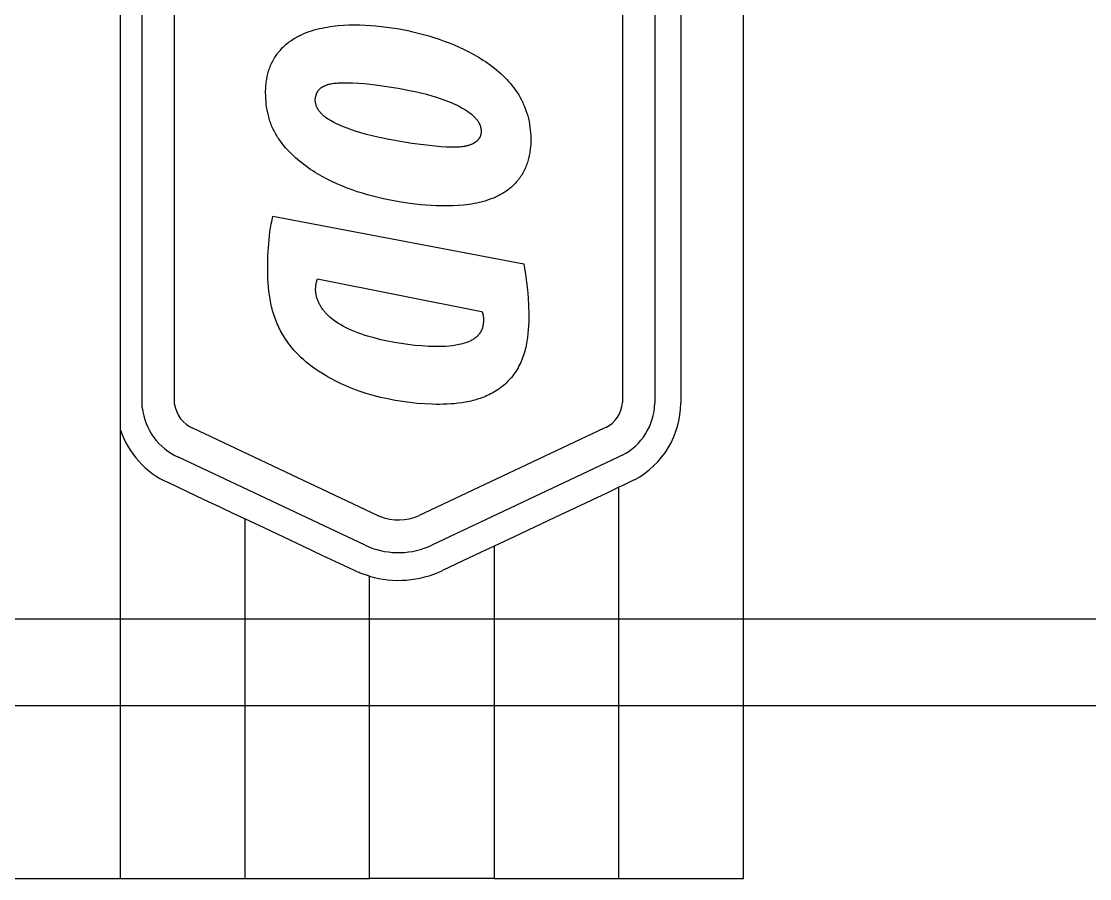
# Model space of a CAD drawing. Header units: millimetres. Extents: x 979 to 5828, y -1860 to 642.
# Drawn here: x 3920.38 to 3954.67, y -1317.51 to -1289.99 of the extents above; entities that cross this region are included whole.
import ezdxf

# ---------------------------------------------------------------- set-up
doc = ezdxf.new("R2010")
doc.units = ezdxf.units.MM

msp = doc.modelspace()

# ---------------------------------------------------------------- linework, layer by layer
at = {"color": 7}
for p, q in [((3943.557, -1317.508), (3943.557, -1250.841)), ((3923.557, -1303.109), (3923.557, -1266.088)), ((3924.251, -1302.247), (3924.251, -1266.988)), ((3925.288, -1302.22), (3925.288, -1267.011)), ((3939.672, -1267.011), (3939.672, -1302.22)), ((3940.709, -1266.987), (3940.709, -1302.248)), ((3941.544, -1266.987), (3941.544, -1302.248)), ((3929.327, -1290.437), (3929.367, -1290.418)), ((3929.367, -1290.418), (3929.447, -1290.382)), ((3929.447, -1290.382), (3929.529, -1290.349)), ((3929.529, -1290.349), (3929.611, -1290.319)), ((3929.611, -1290.319), (3929.694, -1290.291)), ((3929.694, -1290.291), (3929.778, -1290.266)), ((3929.778, -1290.266), (3929.861, -1290.243)), ((3929.861, -1290.243), (3929.946, -1290.222)), ((3929.946, -1290.222), (3930.03, -1290.203)), ((3930.03, -1290.203), (3930.115, -1290.186)), ((3930.115, -1290.186), (3930.201, -1290.171)), ((3930.201, -1290.171), (3930.286, -1290.157)), ((3930.286, -1290.157), (3930.372, -1290.145)), ((3930.372, -1290.145), (3930.458, -1290.135)), ((3930.458, -1290.135), (3930.544, -1290.126)), ((3930.544, -1290.126), (3930.717, -1290.113)), ((3930.717, -1290.113), (3930.891, -1290.105)), ((3930.891, -1290.105), (3931.064, -1290.102)), ((3931.064, -1290.102), (3931.237, -1290.104)), ((3931.237, -1290.104), (3931.41, -1290.11)), ((3931.41, -1290.11), (3931.582, -1290.121)), ((3931.582, -1290.121), (3931.754, -1290.134)), ((3931.754, -1290.134), (3931.925, -1290.151)), ((3931.925, -1290.151), (3932.096, -1290.172)), ((3932.096, -1290.172), (3932.267, -1290.196)), ((3932.267, -1290.196), (3932.438, -1290.223)), ((3932.438, -1290.223), (3932.608, -1290.253)), ((3932.608, -1290.253), (3932.778, -1290.287)), ((3932.778, -1290.287), (3932.947, -1290.325)), ((3932.947, -1290.325), (3933.116, -1290.365)), ((3933.116, -1290.365), (3933.284, -1290.409)), ((3933.284, -1290.409), (3933.452, -1290.457)), ((3928.814, -1290.782), (3928.847, -1290.752)), ((3928.847, -1290.752), (3928.881, -1290.723)), ((3928.881, -1290.723), (3928.916, -1290.694)), ((3928.916, -1290.694), (3928.951, -1290.667)), ((3928.951, -1290.667), (3928.986, -1290.64)), ((3928.986, -1290.64), (3929.022, -1290.614)), ((3929.022, -1290.614), (3929.059, -1290.589)), ((3929.059, -1290.589), (3929.096, -1290.565)), ((3929.096, -1290.565), (3929.134, -1290.542)), ((3929.134, -1290.542), (3929.172, -1290.519)), ((3929.172, -1290.519), (3929.21, -1290.497)), ((3929.21, -1290.497), (3929.249, -1290.476)), ((3929.249, -1290.476), (3929.288, -1290.456)), ((3929.288, -1290.456), (3929.327, -1290.437)), ((3933.452, -1290.457), (3933.618, -1290.507)), ((3933.618, -1290.507), (3933.783, -1290.562)), ((3933.783, -1290.562), (3933.947, -1290.62)), ((3933.947, -1290.62), (3934.109, -1290.681)), ((3934.109, -1290.681), (3934.27, -1290.747)), ((3934.27, -1290.747), (3934.43, -1290.816)), ((3928.525, -1291.125), (3928.55, -1291.087)), ((3928.55, -1291.087), (3928.576, -1291.05)), ((3928.576, -1291.05), (3928.603, -1291.014)), ((3928.603, -1291.014), (3928.631, -1290.978)), ((3928.631, -1290.978), (3928.659, -1290.944)), ((3928.659, -1290.944), (3928.689, -1290.91)), ((3928.689, -1290.91), (3928.719, -1290.877)), ((3928.719, -1290.877), (3928.75, -1290.844)), ((3928.75, -1290.844), (3928.782, -1290.813)), ((3928.782, -1290.813), (3928.814, -1290.782)), ((3934.43, -1290.816), (3934.588, -1290.889)), ((3934.588, -1290.889), (3934.745, -1290.968)), ((3934.745, -1290.968), (3934.9, -1291.051)), ((3934.9, -1291.051), (3935.053, -1291.139)), ((3928.342, -1291.494), (3928.358, -1291.451)), ((3928.358, -1291.451), (3928.375, -1291.409)), ((3928.375, -1291.409), (3928.393, -1291.366)), ((3928.393, -1291.366), (3928.413, -1291.325)), ((3928.413, -1291.325), (3928.433, -1291.283)), ((3928.433, -1291.283), (3928.454, -1291.243)), ((3928.454, -1291.243), (3928.477, -1291.203)), ((3928.477, -1291.203), (3928.5, -1291.163)), ((3928.5, -1291.163), (3928.525, -1291.125)), ((3935.053, -1291.139), (3935.202, -1291.232)), ((3935.202, -1291.232), (3935.276, -1291.281)), ((3935.276, -1291.281), (3935.349, -1291.331)), ((3935.349, -1291.331), (3935.421, -1291.383)), ((3935.421, -1291.383), (3935.492, -1291.435)), ((3935.492, -1291.435), (3935.562, -1291.49)), ((3928.252, -1291.851), (3928.27, -1291.76)), ((3928.27, -1291.76), (3928.279, -1291.715)), ((3928.279, -1291.715), (3928.29, -1291.67)), ((3928.29, -1291.67), (3928.301, -1291.626)), ((3928.301, -1291.626), (3928.314, -1291.582)), ((3928.314, -1291.582), (3928.327, -1291.538)), ((3928.327, -1291.538), (3928.342, -1291.494)), ((3935.562, -1291.49), (3935.631, -1291.546)), ((3935.631, -1291.546), (3935.698, -1291.604)), ((3935.698, -1291.604), (3935.765, -1291.663)), ((3935.765, -1291.663), (3935.83, -1291.724)), ((3935.83, -1291.724), (3935.894, -1291.787)), ((3935.894, -1291.787), (3935.956, -1291.851)), ((3928.215, -1292.279), (3928.236, -1291.942)), ((3928.236, -1291.942), (3928.252, -1291.851)), ((3929.955, -1292.157), (3929.963, -1292.149)), ((3929.963, -1292.149), (3929.972, -1292.141)), ((3929.972, -1292.141), (3929.981, -1292.133)), ((3929.981, -1292.133), (3929.991, -1292.126)), ((3929.991, -1292.126), (3930, -1292.118)), ((3930, -1292.118), (3930.01, -1292.111)), ((3930.01, -1292.111), (3930.019, -1292.105)), ((3930.019, -1292.105), (3930.029, -1292.098)), ((3930.029, -1292.098), (3930.039, -1292.092)), ((3930.039, -1292.092), (3930.049, -1292.086)), ((3930.049, -1292.086), (3930.06, -1292.08)), ((3930.06, -1292.08), (3930.07, -1292.074)), ((3930.07, -1292.074), (3930.081, -1292.069)), ((3930.081, -1292.069), (3930.091, -1292.064)), ((3930.091, -1292.064), (3930.102, -1292.058)), ((3930.102, -1292.058), (3930.113, -1292.054)), ((3930.113, -1292.054), (3930.135, -1292.044)), ((3930.135, -1292.044), (3930.157, -1292.036)), ((3930.157, -1292.036), (3930.179, -1292.028)), ((3930.179, -1292.028), (3930.202, -1292.021)), ((3930.202, -1292.021), (3930.225, -1292.014)), ((3930.225, -1292.014), (3930.248, -1292.008)), ((3930.248, -1292.008), (3930.27, -1292.002)), ((3930.27, -1292.002), (3930.293, -1291.997)), ((3930.293, -1291.997), (3930.316, -1291.992)), ((3930.316, -1291.992), (3930.362, -1291.984)), ((3930.362, -1291.984), (3930.408, -1291.978)), ((3930.408, -1291.978), (3930.454, -1291.972)), ((3930.454, -1291.972), (3930.5, -1291.968)), ((3930.5, -1291.968), (3930.546, -1291.965)), ((3930.546, -1291.965), (3930.639, -1291.961)), ((3930.639, -1291.961), (3930.731, -1291.959)), ((3930.731, -1291.959), (3930.824, -1291.959)), ((3930.824, -1291.959), (3931.01, -1291.964)), ((3931.01, -1291.964), (3931.195, -1291.973)), ((3931.195, -1291.973), (3931.38, -1291.987)), ((3931.38, -1291.987), (3931.563, -1292.004)), ((3931.563, -1292.004), (3931.747, -1292.025)), ((3931.747, -1292.025), (3932.112, -1292.075)), ((3932.112, -1292.075), (3932.475, -1292.136)), ((3932.475, -1292.136), (3932.837, -1292.204)), ((3935.956, -1291.851), (3936.017, -1291.918)), ((3936.017, -1291.918), (3936.076, -1291.985)), ((3936.076, -1291.985), (3936.133, -1292.055)), ((3936.133, -1292.055), (3936.188, -1292.126)), ((3936.188, -1292.126), (3936.241, -1292.199)), ((3928.218, -1292.373), (3928.215, -1292.279)), ((3928.222, -1292.465), (3928.218, -1292.373)), ((3928.229, -1292.558), (3928.222, -1292.465)), ((3929.809, -1292.513), (3929.811, -1292.488)), ((3929.811, -1292.488), (3929.814, -1292.463)), ((3929.814, -1292.463), (3929.816, -1292.451)), ((3929.816, -1292.451), (3929.818, -1292.438)), ((3929.818, -1292.438), (3929.82, -1292.426)), ((3929.82, -1292.426), (3929.822, -1292.414)), ((3929.822, -1292.414), (3929.825, -1292.402)), ((3929.825, -1292.402), (3929.828, -1292.389)), ((3929.828, -1292.389), (3929.831, -1292.377)), ((3929.831, -1292.377), (3929.834, -1292.365)), ((3929.834, -1292.365), (3929.837, -1292.354)), ((3929.837, -1292.354), (3929.841, -1292.342)), ((3929.841, -1292.342), (3929.845, -1292.33)), ((3929.845, -1292.33), (3929.85, -1292.319)), ((3929.85, -1292.319), (3929.854, -1292.307)), ((3929.854, -1292.307), (3929.859, -1292.296)), ((3929.859, -1292.296), (3929.864, -1292.285)), ((3929.864, -1292.285), (3929.869, -1292.274)), ((3929.869, -1292.274), (3929.875, -1292.263)), ((3929.875, -1292.263), (3929.881, -1292.252)), ((3929.881, -1292.252), (3929.887, -1292.242)), ((3929.887, -1292.242), (3929.893, -1292.232)), ((3929.893, -1292.232), (3929.9, -1292.221)), ((3929.9, -1292.221), (3929.907, -1292.212)), ((3929.907, -1292.212), (3929.914, -1292.202)), ((3929.914, -1292.202), (3929.922, -1292.192)), ((3929.922, -1292.192), (3929.93, -1292.183)), ((3929.93, -1292.183), (3929.938, -1292.174)), ((3929.938, -1292.174), (3929.946, -1292.165)), ((3929.946, -1292.165), (3929.955, -1292.157)), ((3932.837, -1292.204), (3933.017, -1292.243)), ((3933.017, -1292.243), (3933.197, -1292.284)), ((3933.197, -1292.284), (3933.376, -1292.33)), ((3933.376, -1292.33), (3933.554, -1292.38)), ((3933.554, -1292.38), (3933.731, -1292.434)), ((3933.731, -1292.434), (3933.908, -1292.495)), ((3936.241, -1292.199), (3936.291, -1292.274)), ((3936.291, -1292.274), (3936.34, -1292.351)), ((3936.34, -1292.351), (3936.386, -1292.429)), ((3936.386, -1292.429), (3936.429, -1292.509)), ((3928.238, -1292.65), (3928.229, -1292.558)), ((3928.25, -1292.741), (3928.238, -1292.65)), ((3928.265, -1292.833), (3928.25, -1292.741)), ((3928.283, -1292.923), (3928.265, -1292.833)), ((3929.808, -1292.538), (3929.809, -1292.513)), ((3929.847, -1292.726), (3929.808, -1292.538)), ((3929.872, -1292.768), (3929.847, -1292.726)), ((3929.898, -1292.81), (3929.872, -1292.768)), ((3929.912, -1292.83), (3929.898, -1292.81)), ((3929.925, -1292.85), (3929.912, -1292.83)), ((3933.908, -1292.495), (3934.083, -1292.561)), ((3934.083, -1292.561), (3934.17, -1292.596)), ((3934.17, -1292.596), (3934.257, -1292.634)), ((3934.257, -1292.634), (3934.342, -1292.673)), ((3934.342, -1292.673), (3934.426, -1292.715)), ((3934.426, -1292.715), (3934.509, -1292.76)), ((3934.509, -1292.76), (3934.591, -1292.807)), ((3934.591, -1292.807), (3934.631, -1292.832)), ((3934.631, -1292.832), (3934.671, -1292.857)), ((3936.429, -1292.509), (3936.45, -1292.55)), ((3936.45, -1292.55), (3936.47, -1292.591)), ((3936.47, -1292.591), (3936.489, -1292.633)), ((3936.489, -1292.633), (3936.508, -1292.675)), ((3936.508, -1292.675), (3936.525, -1292.717)), ((3936.525, -1292.717), (3936.542, -1292.759)), ((3936.542, -1292.759), (3936.574, -1292.846)), ((3928.293, -1292.968), (3928.283, -1292.923)), ((3928.304, -1293.013), (3928.293, -1292.968)), ((3928.316, -1293.058), (3928.304, -1293.013)), ((3928.328, -1293.103), (3928.316, -1293.058)), ((3928.342, -1293.147), (3928.328, -1293.103)), ((3928.356, -1293.191), (3928.342, -1293.147)), ((3929.94, -1292.87), (3929.925, -1292.85)), ((3929.954, -1292.889), (3929.94, -1292.87)), ((3929.969, -1292.908), (3929.954, -1292.889)), ((3929.985, -1292.926), (3929.969, -1292.908)), ((3930.001, -1292.945), (3929.985, -1292.926)), ((3930.017, -1292.962), (3930.001, -1292.945)), ((3930.034, -1292.979), (3930.017, -1292.962)), ((3930.051, -1292.996), (3930.034, -1292.979)), ((3930.069, -1293.013), (3930.051, -1292.996)), ((3930.088, -1293.028), (3930.069, -1293.013)), ((3930.106, -1293.044), (3930.088, -1293.028)), ((3930.125, -1293.058), (3930.106, -1293.044)), ((3930.144, -1293.073), (3930.125, -1293.058)), ((3930.164, -1293.087), (3930.144, -1293.073)), ((3930.203, -1293.113), (3930.164, -1293.087)), ((3930.243, -1293.139), (3930.203, -1293.113)), ((3930.283, -1293.163), (3930.243, -1293.139)), ((3930.323, -1293.186), (3930.283, -1293.163)), ((3934.671, -1292.857), (3934.711, -1292.884)), ((3934.711, -1292.884), (3934.749, -1292.912)), ((3934.749, -1292.912), (3934.787, -1292.941)), ((3934.787, -1292.941), (3934.825, -1292.971)), ((3934.825, -1292.971), (3934.861, -1293.002)), ((3934.861, -1293.002), (3934.879, -1293.019)), ((3934.879, -1293.019), (3934.897, -1293.035)), ((3934.897, -1293.035), (3934.914, -1293.052)), ((3934.914, -1293.052), (3934.931, -1293.07)), ((3934.931, -1293.07), (3934.948, -1293.088)), ((3934.948, -1293.088), (3934.964, -1293.106)), ((3934.964, -1293.106), (3934.98, -1293.124)), ((3934.98, -1293.124), (3934.995, -1293.144)), ((3934.995, -1293.144), (3935.01, -1293.163)), ((3935.01, -1293.163), (3935.024, -1293.183)), ((3936.574, -1292.846), (3936.603, -1292.933)), ((3936.603, -1292.933), (3936.629, -1293.021)), ((3936.629, -1293.021), (3936.652, -1293.11)), ((3936.652, -1293.11), (3936.672, -1293.2)), ((3928.371, -1293.234), (3928.356, -1293.191)), ((3928.387, -1293.277), (3928.371, -1293.234)), ((3928.404, -1293.32), (3928.387, -1293.277)), ((3928.421, -1293.362), (3928.404, -1293.32)), ((3928.439, -1293.404), (3928.421, -1293.362)), ((3928.458, -1293.446), (3928.439, -1293.404)), ((3928.478, -1293.487), (3928.458, -1293.446)), ((3928.499, -1293.528), (3928.478, -1293.487)), ((3930.406, -1293.231), (3930.323, -1293.186)), ((3930.489, -1293.274), (3930.406, -1293.231)), ((3930.573, -1293.314), (3930.489, -1293.274)), ((3930.658, -1293.352), (3930.573, -1293.314)), ((3930.744, -1293.388), (3930.658, -1293.352)), ((3930.831, -1293.422), (3930.744, -1293.388)), ((3930.919, -1293.454), (3930.831, -1293.422)), ((3931.096, -1293.514), (3930.919, -1293.454)), ((3931.274, -1293.568), (3931.096, -1293.514)), ((3935.024, -1293.183), (3935.038, -1293.203)), ((3935.038, -1293.203), (3935.051, -1293.224)), ((3935.051, -1293.224), (3935.057, -1293.235)), ((3935.057, -1293.235), (3935.063, -1293.245)), ((3935.063, -1293.245), (3935.069, -1293.256)), ((3935.069, -1293.256), (3935.074, -1293.267)), ((3935.074, -1293.267), (3935.08, -1293.278)), ((3935.08, -1293.278), (3935.085, -1293.289)), ((3935.085, -1293.289), (3935.09, -1293.301)), ((3935.09, -1293.301), (3935.095, -1293.312)), ((3935.095, -1293.312), (3935.099, -1293.324)), ((3935.099, -1293.324), (3935.104, -1293.335)), ((3935.104, -1293.335), (3935.108, -1293.347)), ((3935.108, -1293.347), (3935.112, -1293.359)), ((3935.112, -1293.359), (3935.115, -1293.371)), ((3935.115, -1293.371), (3935.118, -1293.383)), ((3935.118, -1293.383), (3935.121, -1293.396)), ((3935.121, -1293.396), (3935.124, -1293.408)), ((3935.124, -1293.408), (3935.126, -1293.42)), ((3935.126, -1293.42), (3935.129, -1293.433)), ((3935.129, -1293.433), (3935.13, -1293.445)), ((3935.13, -1293.445), (3935.132, -1293.458)), ((3935.132, -1293.458), (3935.133, -1293.471)), ((3935.133, -1293.471), (3935.134, -1293.483)), ((3935.134, -1293.483), (3935.135, -1293.496)), ((3935.135, -1293.496), (3935.135, -1293.509)), ((3935.135, -1293.509), (3935.135, -1293.521)), ((3935.135, -1293.521), (3935.135, -1293.534)), ((3936.672, -1293.2), (3936.689, -1293.291)), ((3936.689, -1293.291), (3936.703, -1293.382)), ((3936.703, -1293.382), (3936.714, -1293.473)), ((3936.714, -1293.473), (3936.722, -1293.565)), ((3928.52, -1293.568), (3928.499, -1293.528)), ((3928.542, -1293.608), (3928.52, -1293.568)), ((3928.565, -1293.647), (3928.542, -1293.608)), ((3928.589, -1293.686), (3928.565, -1293.647)), ((3928.613, -1293.724), (3928.589, -1293.686)), ((3928.638, -1293.762), (3928.613, -1293.724)), ((3928.69, -1293.837), (3928.638, -1293.762)), ((3928.745, -1293.909), (3928.69, -1293.837)), ((3931.454, -1293.619), (3931.274, -1293.568)), ((3931.635, -1293.665), (3931.454, -1293.619)), ((3931.816, -1293.708), (3931.635, -1293.665)), ((3932.181, -1293.783), (3931.816, -1293.708)), ((3932.548, -1293.848), (3932.181, -1293.783)), ((3932.915, -1293.906), (3932.548, -1293.848)), ((3934.965, -1293.859), (3934.956, -1293.866)), ((3934.975, -1293.852), (3934.965, -1293.859)), ((3934.984, -1293.844), (3934.975, -1293.852)), ((3934.993, -1293.836), (3934.984, -1293.844)), ((3935.002, -1293.828), (3934.993, -1293.836)), ((3935.011, -1293.82), (3935.002, -1293.828)), ((3935.02, -1293.812), (3935.011, -1293.82)), ((3935.028, -1293.803), (3935.02, -1293.812)), ((3935.036, -1293.794), (3935.028, -1293.803)), ((3935.044, -1293.785), (3935.036, -1293.794)), ((3935.051, -1293.775), (3935.044, -1293.785)), ((3935.059, -1293.765), (3935.051, -1293.775)), ((3935.066, -1293.755), (3935.059, -1293.765)), ((3935.072, -1293.745), (3935.066, -1293.755)), ((3935.079, -1293.735), (3935.072, -1293.745)), ((3935.085, -1293.724), (3935.079, -1293.735)), ((3935.091, -1293.713), (3935.085, -1293.724)), ((3935.096, -1293.702), (3935.091, -1293.713)), ((3935.101, -1293.691), (3935.096, -1293.702)), ((3935.106, -1293.68), (3935.101, -1293.691)), ((3935.11, -1293.668), (3935.106, -1293.68)), ((3935.114, -1293.656), (3935.11, -1293.668)), ((3935.118, -1293.645), (3935.114, -1293.656)), ((3935.121, -1293.633), (3935.118, -1293.645)), ((3935.124, -1293.62), (3935.121, -1293.633)), ((3935.126, -1293.608), (3935.124, -1293.62)), ((3935.128, -1293.596), (3935.126, -1293.608)), ((3935.13, -1293.584), (3935.128, -1293.596)), ((3935.132, -1293.571), (3935.13, -1293.584)), ((3935.133, -1293.559), (3935.132, -1293.571)), ((3935.134, -1293.546), (3935.133, -1293.559)), ((3935.135, -1293.534), (3935.134, -1293.546)), ((3936.722, -1293.565), (3936.727, -1293.657)), ((3936.729, -1293.842), (3936.725, -1293.933)), ((3936.727, -1293.657), (3936.729, -1293.749)), ((3936.729, -1293.749), (3936.729, -1293.842)), ((3928.801, -1293.98), (3928.745, -1293.909)), ((3928.859, -1294.049), (3928.801, -1293.98)), ((3928.919, -1294.115), (3928.859, -1294.049)), ((3928.98, -1294.181), (3928.919, -1294.115)), ((3929.043, -1294.244), (3928.98, -1294.181)), ((3933.284, -1293.957), (3932.915, -1293.906)), ((3933.654, -1293.998), (3933.284, -1293.957)), ((3933.839, -1294.013), (3933.654, -1293.998)), ((3934.024, -1294.025), (3933.839, -1294.013)), ((3934.117, -1294.029), (3934.024, -1294.025)), ((3934.209, -1294.031), (3934.117, -1294.029)), ((3934.302, -1294.031), (3934.209, -1294.031)), ((3934.348, -1294.03), (3934.302, -1294.031)), ((3934.394, -1294.028), (3934.348, -1294.03)), ((3934.441, -1294.025), (3934.394, -1294.028)), ((3934.487, -1294.02), (3934.441, -1294.025)), ((3934.534, -1294.015), (3934.487, -1294.02)), ((3934.58, -1294.007), (3934.534, -1294.015)), ((3934.604, -1294.003), (3934.58, -1294.007)), ((3934.627, -1293.999), (3934.604, -1294.003)), ((3934.65, -1293.994), (3934.627, -1293.999)), ((3934.673, -1293.988), (3934.65, -1293.994)), ((3934.695, -1293.983), (3934.673, -1293.988)), ((3934.718, -1293.976), (3934.695, -1293.983)), ((3934.741, -1293.969), (3934.718, -1293.976)), ((3934.763, -1293.962), (3934.741, -1293.969)), ((3934.785, -1293.954), (3934.763, -1293.962)), ((3934.808, -1293.946), (3934.785, -1293.954)), ((3934.83, -1293.937), (3934.808, -1293.946)), ((3934.852, -1293.927), (3934.83, -1293.937)), ((3934.873, -1293.916), (3934.852, -1293.927)), ((3934.884, -1293.911), (3934.873, -1293.916)), ((3934.895, -1293.905), (3934.884, -1293.911)), ((3934.905, -1293.899), (3934.895, -1293.905)), ((3934.916, -1293.893), (3934.905, -1293.899)), ((3934.926, -1293.886), (3934.916, -1293.893)), ((3934.936, -1293.88), (3934.926, -1293.886)), ((3934.946, -1293.873), (3934.936, -1293.88)), ((3934.956, -1293.866), (3934.946, -1293.873)), ((3936.701, -1294.163), (3936.694, -1294.209)), ((3936.707, -1294.117), (3936.701, -1294.163)), ((3936.713, -1294.071), (3936.707, -1294.117)), ((3936.718, -1294.025), (3936.713, -1294.071)), ((3936.725, -1293.933), (3936.718, -1294.025)), ((3929.107, -1294.305), (3929.043, -1294.244)), ((3929.172, -1294.365), (3929.107, -1294.305)), ((3929.238, -1294.423), (3929.172, -1294.365)), ((3929.305, -1294.48), (3929.238, -1294.423)), ((3929.374, -1294.535), (3929.305, -1294.48)), ((3929.444, -1294.589), (3929.374, -1294.535)), ((3936.618, -1294.522), (3936.604, -1294.566)), ((3936.632, -1294.479), (3936.618, -1294.522)), ((3936.645, -1294.434), (3936.632, -1294.479)), ((3936.656, -1294.39), (3936.645, -1294.434)), ((3936.667, -1294.345), (3936.656, -1294.39)), ((3936.677, -1294.3), (3936.667, -1294.345)), ((3936.686, -1294.254), (3936.677, -1294.3)), ((3936.694, -1294.209), (3936.686, -1294.254)), ((3929.514, -1294.642), (3929.444, -1294.589)), ((3929.586, -1294.693), (3929.514, -1294.642)), ((3929.659, -1294.743), (3929.586, -1294.693)), ((3929.733, -1294.792), (3929.659, -1294.743)), ((3929.807, -1294.839), (3929.733, -1294.792)), ((3929.882, -1294.884), (3929.807, -1294.839)), ((3930.035, -1294.972), (3929.882, -1294.884)), ((3936.473, -1294.858), (3936.45, -1294.897)), ((3936.494, -1294.818), (3936.473, -1294.858)), ((3936.515, -1294.777), (3936.494, -1294.818)), ((3936.535, -1294.736), (3936.515, -1294.777)), ((3936.554, -1294.694), (3936.535, -1294.736)), ((3936.571, -1294.652), (3936.554, -1294.694)), ((3936.588, -1294.609), (3936.571, -1294.652)), ((3936.604, -1294.566), (3936.588, -1294.609)), ((3930.19, -1295.055), (3930.035, -1294.972)), ((3930.347, -1295.132), (3930.19, -1295.055)), ((3930.507, -1295.206), (3930.347, -1295.132)), ((3930.668, -1295.274), (3930.507, -1295.206)), ((3936.203, -1295.22), (3936.172, -1295.252)), ((3936.234, -1295.188), (3936.203, -1295.22)), ((3936.264, -1295.154), (3936.234, -1295.188)), ((3936.293, -1295.12), (3936.264, -1295.154)), ((3936.322, -1295.085), (3936.293, -1295.12)), ((3936.349, -1295.049), (3936.322, -1295.085)), ((3936.376, -1295.012), (3936.349, -1295.049)), ((3936.401, -1294.974), (3936.376, -1295.012)), ((3936.426, -1294.936), (3936.401, -1294.974)), ((3936.45, -1294.897), (3936.426, -1294.936)), ((3930.831, -1295.339), (3930.668, -1295.274)), ((3930.995, -1295.399), (3930.831, -1295.339)), ((3931.16, -1295.456), (3930.995, -1295.399)), ((3931.326, -1295.509), (3931.16, -1295.456)), ((3931.492, -1295.558), (3931.326, -1295.509)), ((3931.66, -1295.604), (3931.492, -1295.558)), ((3935.74, -1295.562), (3935.701, -1295.582)), ((3935.779, -1295.541), (3935.74, -1295.562)), ((3935.817, -1295.519), (3935.779, -1295.541)), ((3935.855, -1295.496), (3935.817, -1295.519)), ((3935.893, -1295.472), (3935.855, -1295.496)), ((3935.93, -1295.448), (3935.893, -1295.472)), ((3935.967, -1295.423), (3935.93, -1295.448)), ((3936.002, -1295.397), (3935.967, -1295.423)), ((3936.038, -1295.37), (3936.002, -1295.397)), ((3936.072, -1295.342), (3936.038, -1295.37)), ((3936.106, -1295.313), (3936.072, -1295.342)), ((3936.139, -1295.283), (3936.106, -1295.313)), ((3936.172, -1295.252), (3936.139, -1295.283)), ((3931.828, -1295.646), (3931.66, -1295.604)), ((3931.997, -1295.685), (3931.828, -1295.646)), ((3932.166, -1295.721), (3931.997, -1295.685)), ((3932.504, -1295.784), (3932.166, -1295.721)), ((3932.845, -1295.835), (3932.504, -1295.784)), ((3933.016, -1295.856), (3932.845, -1295.835)), ((3933.187, -1295.874), (3933.016, -1295.856)), ((3933.359, -1295.889), (3933.187, -1295.874)), ((3933.531, -1295.901), (3933.359, -1295.889)), ((3933.703, -1295.91), (3933.531, -1295.901)), ((3933.877, -1295.914), (3933.703, -1295.91)), ((3934.05, -1295.915), (3933.877, -1295.914)), ((3934.224, -1295.911), (3934.05, -1295.915)), ((3934.397, -1295.901), (3934.224, -1295.911)), ((3934.57, -1295.886), (3934.397, -1295.901)), ((3934.656, -1295.876), (3934.57, -1295.886)), ((3934.742, -1295.865), (3934.656, -1295.876)), ((3934.827, -1295.852), (3934.742, -1295.865)), ((3934.912, -1295.837), (3934.827, -1295.852)), ((3934.998, -1295.82), (3934.912, -1295.837)), ((3935.083, -1295.801), (3934.998, -1295.82)), ((3935.167, -1295.78), (3935.083, -1295.801)), ((3935.252, -1295.757), (3935.167, -1295.78)), ((3935.335, -1295.731), (3935.252, -1295.757)), ((3935.418, -1295.702), (3935.335, -1295.731)), ((3935.5, -1295.671), (3935.418, -1295.702)), ((3935.581, -1295.638), (3935.5, -1295.671)), ((3935.621, -1295.62), (3935.581, -1295.638)), ((3935.661, -1295.601), (3935.621, -1295.62)), ((3935.701, -1295.582), (3935.661, -1295.601)), ((3928.422, -1296.366), (3928.452, -1296.241)), ((3928.452, -1296.241), (3936.504, -1297.77)), ((3928.373, -1296.616), (3928.396, -1296.491)), ((3928.396, -1296.491), (3928.422, -1296.366)), ((3928.325, -1296.997), (3928.339, -1296.87)), ((3928.339, -1296.87), (3928.355, -1296.743)), ((3928.355, -1296.743), (3928.373, -1296.616)), ((3928.29, -1297.506), (3928.304, -1297.251)), ((3928.304, -1297.251), (3928.325, -1296.997)), ((3928.283, -1297.76), (3928.29, -1297.506)), ((3928.284, -1298.015), (3928.283, -1297.76)), ((3936.504, -1297.77), (3936.52, -1297.854)), ((3936.52, -1297.854), (3936.562, -1298.106)), ((3928.292, -1298.269), (3928.284, -1298.015)), ((3928.299, -1298.396), (3928.292, -1298.269)), ((3929.857, -1298.335), (3929.864, -1298.306)), ((3929.864, -1298.306), (3929.873, -1298.278)), ((3929.873, -1298.278), (3929.883, -1298.25)), ((3929.883, -1298.25), (3935.148, -1299.3)), ((3936.562, -1298.106), (3936.596, -1298.359)), ((3928.309, -1298.524), (3928.299, -1298.396)), ((3928.322, -1298.651), (3928.309, -1298.524)), ((3928.338, -1298.778), (3928.322, -1298.651)), ((3929.823, -1298.569), (3929.824, -1298.539)), ((3929.823, -1298.598), (3929.823, -1298.569)), ((3929.823, -1298.628), (3929.823, -1298.598)), ((3929.825, -1298.657), (3929.823, -1298.628)), ((3929.824, -1298.539), (3929.826, -1298.51)), ((3929.827, -1298.687), (3929.825, -1298.657)), ((3929.826, -1298.51), (3929.829, -1298.48)), ((3929.829, -1298.48), (3929.833, -1298.451)), ((3929.833, -1298.451), (3929.838, -1298.422)), ((3929.838, -1298.422), (3929.843, -1298.393)), ((3929.843, -1298.393), (3929.849, -1298.364)), ((3929.849, -1298.364), (3929.857, -1298.335)), ((3936.596, -1298.359), (3936.623, -1298.612)), ((3936.623, -1298.612), (3936.644, -1298.866)), ((3928.358, -1298.905), (3928.338, -1298.778)), ((3928.381, -1299.03), (3928.358, -1298.905)), ((3929.83, -1298.716), (3929.827, -1298.687)), ((3929.835, -1298.745), (3929.83, -1298.716)), ((3929.84, -1298.774), (3929.835, -1298.745)), ((3929.846, -1298.803), (3929.84, -1298.774)), ((3929.853, -1298.832), (3929.846, -1298.803)), ((3929.86, -1298.86), (3929.853, -1298.832)), ((3929.869, -1298.888), (3929.86, -1298.86)), ((3929.878, -1298.915), (3929.869, -1298.888)), ((3929.888, -1298.943), (3929.878, -1298.915)), ((3929.899, -1298.97), (3929.888, -1298.943)), ((3929.911, -1298.996), (3929.899, -1298.97)), ((3929.923, -1299.023), (3929.911, -1298.996)), ((3936.644, -1298.866), (3936.658, -1299.12)), ((3928.394, -1299.092), (3928.381, -1299.03)), ((3928.409, -1299.154), (3928.394, -1299.092)), ((3928.424, -1299.216), (3928.409, -1299.154)), ((3928.441, -1299.277), (3928.424, -1299.216)), ((3928.459, -1299.338), (3928.441, -1299.277)), ((3928.478, -1299.399), (3928.459, -1299.338)), ((3929.936, -1299.049), (3929.923, -1299.023)), ((3929.949, -1299.075), (3929.936, -1299.049)), ((3929.963, -1299.1), (3929.949, -1299.075)), ((3929.978, -1299.126), (3929.963, -1299.1)), ((3929.993, -1299.15), (3929.978, -1299.126)), ((3930.009, -1299.175), (3929.993, -1299.15)), ((3930.025, -1299.199), (3930.009, -1299.175)), ((3930.042, -1299.223), (3930.025, -1299.199)), ((3930.059, -1299.246), (3930.042, -1299.223)), ((3930.076, -1299.269), (3930.059, -1299.246)), ((3930.094, -1299.291), (3930.076, -1299.269)), ((3930.112, -1299.313), (3930.094, -1299.291)), ((3930.131, -1299.335), (3930.112, -1299.313)), ((3930.15, -1299.356), (3930.131, -1299.335)), ((3935.148, -1299.3), (3935.152, -1299.306)), ((3935.152, -1299.306), (3935.156, -1299.312)), ((3935.156, -1299.312), (3935.16, -1299.318)), ((3935.16, -1299.318), (3935.164, -1299.324)), ((3935.164, -1299.324), (3935.167, -1299.331)), ((3935.167, -1299.331), (3935.171, -1299.337)), ((3935.171, -1299.337), (3935.174, -1299.344)), ((3935.174, -1299.344), (3935.177, -1299.35)), ((3935.177, -1299.35), (3935.18, -1299.357)), ((3936.658, -1299.12), (3936.665, -1299.374)), ((3928.498, -1299.459), (3928.478, -1299.399)), ((3928.519, -1299.519), (3928.498, -1299.459)), ((3928.541, -1299.578), (3928.519, -1299.519)), ((3928.565, -1299.637), (3928.541, -1299.578)), ((3928.589, -1299.696), (3928.565, -1299.637)), ((3930.169, -1299.377), (3930.15, -1299.356)), ((3930.209, -1299.418), (3930.169, -1299.377)), ((3930.25, -1299.457), (3930.209, -1299.418)), ((3930.293, -1299.495), (3930.25, -1299.457)), ((3930.336, -1299.532), (3930.293, -1299.495)), ((3930.381, -1299.567), (3930.336, -1299.532)), ((3930.426, -1299.601), (3930.381, -1299.567)), ((3930.472, -1299.634), (3930.426, -1299.601)), ((3930.519, -1299.665), (3930.472, -1299.634)), ((3930.567, -1299.696), (3930.519, -1299.665)), ((3935.18, -1299.357), (3935.182, -1299.364)), ((3935.182, -1299.364), (3935.185, -1299.371)), ((3935.185, -1299.371), (3935.187, -1299.378)), ((3935.187, -1299.378), (3935.189, -1299.385)), ((3935.189, -1299.385), (3935.191, -1299.392)), ((3935.191, -1299.392), (3935.193, -1299.399)), ((3935.193, -1299.399), (3935.195, -1299.407)), ((3935.195, -1299.407), (3935.198, -1299.421)), ((3935.198, -1299.421), (3935.201, -1299.436)), ((3935.201, -1299.436), (3935.203, -1299.451)), ((3935.205, -1299.675), (3935.202, -1299.704)), ((3935.203, -1299.451), (3935.205, -1299.466)), ((3935.205, -1299.466), (3935.206, -1299.481)), ((3935.208, -1299.645), (3935.205, -1299.675)), ((3935.206, -1299.481), (3935.208, -1299.496)), ((3935.208, -1299.496), (3935.21, -1299.526)), ((3935.21, -1299.615), (3935.208, -1299.645)), ((3935.21, -1299.526), (3935.211, -1299.556)), ((3935.211, -1299.586), (3935.21, -1299.615)), ((3935.211, -1299.556), (3935.211, -1299.586)), ((3936.662, -1299.63), (3936.657, -1299.757)), ((3936.665, -1299.502), (3936.662, -1299.63)), ((3936.665, -1299.374), (3936.665, -1299.502)), ((3928.615, -1299.753), (3928.589, -1299.696)), ((3928.642, -1299.811), (3928.615, -1299.753)), ((3928.669, -1299.868), (3928.642, -1299.811)), ((3928.698, -1299.924), (3928.669, -1299.868)), ((3928.728, -1299.979), (3928.698, -1299.924)), ((3928.759, -1300.034), (3928.728, -1299.979)), ((3928.791, -1300.088), (3928.759, -1300.034)), ((3930.615, -1299.725), (3930.567, -1299.696)), ((3930.663, -1299.753), (3930.615, -1299.725)), ((3930.712, -1299.78), (3930.663, -1299.753)), ((3930.762, -1299.806), (3930.712, -1299.78)), ((3930.862, -1299.856), (3930.762, -1299.806)), ((3930.964, -1299.902), (3930.862, -1299.856)), ((3931.067, -1299.945), (3930.964, -1299.902)), ((3931.172, -1299.985), (3931.067, -1299.945)), ((3931.277, -1300.023), (3931.172, -1299.985)), ((3931.383, -1300.058), (3931.277, -1300.023)), ((3935.071, -1300.028), (3935.062, -1300.039)), ((3935.08, -1300.016), (3935.071, -1300.028)), ((3935.088, -1300.004), (3935.08, -1300.016)), ((3935.097, -1299.992), (3935.088, -1300.004)), ((3935.105, -1299.98), (3935.097, -1299.992)), ((3935.113, -1299.968), (3935.105, -1299.98)), ((3935.12, -1299.955), (3935.113, -1299.968)), ((3935.127, -1299.942), (3935.12, -1299.955)), ((3935.134, -1299.93), (3935.127, -1299.942)), ((3935.141, -1299.916), (3935.134, -1299.93)), ((3935.147, -1299.903), (3935.141, -1299.916)), ((3935.153, -1299.89), (3935.147, -1299.903)), ((3935.159, -1299.876), (3935.153, -1299.89)), ((3935.165, -1299.863), (3935.159, -1299.876)), ((3935.17, -1299.849), (3935.165, -1299.863)), ((3935.174, -1299.835), (3935.17, -1299.849)), ((3935.179, -1299.821), (3935.174, -1299.835)), ((3935.183, -1299.807), (3935.179, -1299.821)), ((3935.186, -1299.792), (3935.183, -1299.807)), ((3935.19, -1299.778), (3935.186, -1299.792)), ((3935.193, -1299.763), (3935.19, -1299.778)), ((3935.198, -1299.734), (3935.193, -1299.763)), ((3935.202, -1299.704), (3935.198, -1299.734)), ((3936.638, -1300.014), (3936.622, -1300.141)), ((3936.649, -1299.886), (3936.638, -1300.014)), ((3936.657, -1299.757), (3936.649, -1299.886)), ((3928.824, -1300.142), (3928.791, -1300.088)), ((3928.858, -1300.194), (3928.824, -1300.142)), ((3928.894, -1300.246), (3928.858, -1300.194)), ((3928.93, -1300.297), (3928.894, -1300.246)), ((3928.967, -1300.347), (3928.93, -1300.297)), ((3929.004, -1300.396), (3928.967, -1300.347)), ((3931.489, -1300.092), (3931.383, -1300.058)), ((3931.703, -1300.153), (3931.489, -1300.092)), ((3931.918, -1300.208), (3931.703, -1300.153)), ((3932.133, -1300.255), (3931.918, -1300.208)), ((3932.349, -1300.297), (3932.133, -1300.255)), ((3932.566, -1300.334), (3932.349, -1300.297)), ((3932.783, -1300.365), (3932.566, -1300.334)), ((3933.002, -1300.39), (3932.783, -1300.365)), ((3934.378, -1300.375), (3934.324, -1300.385)), ((3934.432, -1300.364), (3934.378, -1300.375)), ((3934.487, -1300.351), (3934.432, -1300.364)), ((3934.54, -1300.337), (3934.487, -1300.351)), ((3934.594, -1300.322), (3934.54, -1300.337)), ((3934.647, -1300.304), (3934.594, -1300.322)), ((3934.674, -1300.295), (3934.647, -1300.304)), ((3934.7, -1300.285), (3934.674, -1300.295)), ((3934.726, -1300.274), (3934.7, -1300.285)), ((3934.752, -1300.263), (3934.726, -1300.274)), ((3934.778, -1300.251), (3934.752, -1300.263)), ((3934.803, -1300.239), (3934.778, -1300.251)), ((3934.828, -1300.226), (3934.803, -1300.239)), ((3934.853, -1300.212), (3934.828, -1300.226)), ((3934.877, -1300.197), (3934.853, -1300.212)), ((3934.901, -1300.182), (3934.877, -1300.197)), ((3934.925, -1300.166), (3934.901, -1300.182)), ((3934.948, -1300.149), (3934.925, -1300.166)), ((3934.959, -1300.14), (3934.948, -1300.149)), ((3934.97, -1300.131), (3934.959, -1300.14)), ((3934.981, -1300.122), (3934.97, -1300.131)), ((3934.992, -1300.112), (3934.981, -1300.122)), ((3935.003, -1300.103), (3934.992, -1300.112)), ((3935.013, -1300.093), (3935.003, -1300.103)), ((3935.023, -1300.082), (3935.013, -1300.093)), ((3935.033, -1300.072), (3935.023, -1300.082)), ((3935.043, -1300.061), (3935.033, -1300.072)), ((3935.053, -1300.05), (3935.043, -1300.061)), ((3935.062, -1300.039), (3935.053, -1300.05)), ((3936.591, -1300.331), (3936.579, -1300.394)), ((3936.603, -1300.268), (3936.591, -1300.331)), ((3936.613, -1300.205), (3936.603, -1300.268)), ((3936.622, -1300.141), (3936.613, -1300.205)), ((3929.043, -1300.445), (3929.004, -1300.396)), ((3929.083, -1300.493), (3929.043, -1300.445)), ((3929.123, -1300.54), (3929.083, -1300.493)), ((3929.165, -1300.587), (3929.123, -1300.54)), ((3929.207, -1300.632), (3929.165, -1300.587)), ((3929.25, -1300.677), (3929.207, -1300.632)), ((3929.338, -1300.764), (3929.25, -1300.677)), ((3933.22, -1300.41), (3933.002, -1300.39)), ((3933.44, -1300.424), (3933.22, -1300.41)), ((3933.551, -1300.428), (3933.44, -1300.424)), ((3933.661, -1300.43), (3933.551, -1300.428)), ((3933.772, -1300.43), (3933.661, -1300.43)), ((3933.883, -1300.427), (3933.772, -1300.43)), ((3933.993, -1300.422), (3933.883, -1300.427)), ((3934.104, -1300.413), (3933.993, -1300.422)), ((3934.214, -1300.401), (3934.104, -1300.413)), ((3934.269, -1300.393), (3934.214, -1300.401)), ((3934.324, -1300.385), (3934.269, -1300.393)), ((3936.496, -1300.702), (3936.475, -1300.762)), ((3936.515, -1300.641), (3936.496, -1300.702)), ((3936.533, -1300.58), (3936.515, -1300.641)), ((3936.55, -1300.518), (3936.533, -1300.58)), ((3936.565, -1300.456), (3936.55, -1300.518)), ((3936.579, -1300.394), (3936.565, -1300.456)), ((3929.429, -1300.848), (3929.338, -1300.764)), ((3929.522, -1300.929), (3929.429, -1300.848)), ((3929.618, -1301.007), (3929.522, -1300.929)), ((3929.715, -1301.081), (3929.618, -1301.007)), ((3936.349, -1301.051), (3936.32, -1301.106)), ((3936.377, -1300.995), (3936.349, -1301.051)), ((3936.404, -1300.938), (3936.377, -1300.995)), ((3936.429, -1300.88), (3936.404, -1300.938)), ((3936.453, -1300.821), (3936.429, -1300.88)), ((3936.475, -1300.762), (3936.453, -1300.821)), ((3929.814, -1301.152), (3929.715, -1301.081)), ((3929.916, -1301.221), (3929.814, -1301.152)), ((3930.018, -1301.286), (3929.916, -1301.221)), ((3930.123, -1301.35), (3930.018, -1301.286)), ((3930.228, -1301.41), (3930.123, -1301.35)), ((3936.149, -1301.367), (3936.11, -1301.416)), ((3936.186, -1301.317), (3936.149, -1301.367)), ((3936.222, -1301.266), (3936.186, -1301.317)), ((3936.256, -1301.213), (3936.222, -1301.266)), ((3936.289, -1301.16), (3936.256, -1301.213)), ((3936.32, -1301.106), (3936.289, -1301.16)), ((3930.336, -1301.469), (3930.228, -1301.41)), ((3930.444, -1301.525), (3930.336, -1301.469)), ((3930.553, -1301.579), (3930.444, -1301.525)), ((3930.662, -1301.631), (3930.553, -1301.579)), ((3930.772, -1301.68), (3930.662, -1301.631)), ((3930.883, -1301.727), (3930.772, -1301.68)), ((3930.995, -1301.772), (3930.883, -1301.727)), ((3935.8, -1301.72), (3935.751, -1301.757)), ((3935.848, -1301.681), (3935.8, -1301.72)), ((3935.894, -1301.641), (3935.848, -1301.681)), ((3935.94, -1301.599), (3935.894, -1301.641)), ((3935.984, -1301.555), (3935.94, -1301.599)), ((3936.027, -1301.51), (3935.984, -1301.555)), ((3936.069, -1301.464), (3936.027, -1301.51)), ((3936.11, -1301.416), (3936.069, -1301.464)), ((3931.106, -1301.815), (3930.995, -1301.772)), ((3931.219, -1301.856), (3931.106, -1301.815)), ((3931.446, -1301.931), (3931.219, -1301.856)), ((3931.674, -1301.999), (3931.446, -1301.931)), ((3931.905, -1302.059), (3931.674, -1301.999)), ((3932.137, -1302.111), (3931.905, -1302.059)), ((3935.104, -1302.092), (3935.047, -1302.111)), ((3935.161, -1302.072), (3935.104, -1302.092)), ((3935.218, -1302.05), (3935.161, -1302.072)), ((3935.274, -1302.027), (3935.218, -1302.05)), ((3935.33, -1302.002), (3935.274, -1302.027)), ((3935.385, -1301.977), (3935.33, -1302.002)), ((3935.44, -1301.95), (3935.385, -1301.977)), ((3935.494, -1301.921), (3935.44, -1301.95)), ((3935.547, -1301.891), (3935.494, -1301.921)), ((3935.599, -1301.86), (3935.547, -1301.891)), ((3935.651, -1301.827), (3935.599, -1301.86)), ((3935.702, -1301.793), (3935.651, -1301.827)), ((3935.751, -1301.757), (3935.702, -1301.793)), ((3924.256, -1302.389), (3924.251, -1302.247)), ((3925.291, -1302.284), (3925.288, -1302.22)), ((3932.372, -1302.156), (3932.137, -1302.111)), ((3932.608, -1302.195), (3932.372, -1302.156)), ((3932.846, -1302.226), (3932.608, -1302.195)), ((3933.085, -1302.251), (3932.846, -1302.226)), ((3933.324, -1302.27), (3933.085, -1302.251)), ((3933.563, -1302.281), (3933.324, -1302.27)), ((3933.682, -1302.283), (3933.563, -1302.281)), ((3933.802, -1302.284), (3933.682, -1302.283)), ((3933.921, -1302.282), (3933.802, -1302.284)), ((3934.041, -1302.278), (3933.921, -1302.282)), ((3934.16, -1302.271), (3934.041, -1302.278)), ((3934.28, -1302.262), (3934.16, -1302.271)), ((3934.399, -1302.249), (3934.28, -1302.262)), ((3934.519, -1302.233), (3934.399, -1302.249)), ((3934.638, -1302.213), (3934.519, -1302.233)), ((3934.756, -1302.189), (3934.638, -1302.213)), ((3934.815, -1302.176), (3934.756, -1302.189)), ((3934.873, -1302.161), (3934.815, -1302.176)), ((3934.931, -1302.146), (3934.873, -1302.161)), ((3934.989, -1302.129), (3934.931, -1302.146)), ((3935.047, -1302.111), (3934.989, -1302.129)), ((3923.557, -1317.508), (3923.557, -1303.109)), ((3931.831, -1305.86), (3925.881, -1303.053)), ((3939.079, -1303.053), (3933.129, -1305.86)), ((3939.135, -1303.024), (3939.079, -1303.053)), ((3931.407, -1306.807), (3925.423, -1303.983)), ((3939.538, -1303.983), (3933.552, -1306.807)), ((3939.663, -1303.919), (3939.538, -1303.983)), ((3925.682, -1305.078), (3925.085, -1304.796)), ((3939.876, -1304.796), (3939.768, -1304.847)), ((3939.899, -1304.784), (3939.876, -1304.796)), ((3939.962, -1304.752), (3939.899, -1304.784)), ((3940.024, -1304.72), (3939.962, -1304.752)), ((3940.06, -1304.701), (3940.024, -1304.72)), ((3926.245, -1305.344), (3925.682, -1305.078)), ((3939.169, -1305.129), (3938.685, -1305.358)), ((3939.556, -1304.947), (3939.169, -1305.129)), ((3939.662, -1304.897), (3939.556, -1304.947)), ((3939.556, -1317.508), (3939.556, -1304.947)), ((3939.768, -1304.847), (3939.662, -1304.897)), ((3926.756, -1305.585), (3926.245, -1305.344)), ((3938.685, -1305.358), (3938.122, -1305.623)), ((3927.197, -1305.793), (3926.756, -1305.585)), ((3927.553, -1305.961), (3927.197, -1305.793)), ((3931.899, -1305.889), (3931.831, -1305.86)), ((3938.122, -1305.623), (3937.503, -1305.915)), ((3928.168, -1306.251), (3927.553, -1305.961)), ((3927.553, -1305.961), (3927.553, -1317.508)), ((3937.503, -1305.915), (3936.852, -1306.222)), ((3928.802, -1306.55), (3928.168, -1306.251)), ((3929.431, -1306.847), (3928.802, -1306.55)), ((3936.194, -1306.533), (3935.555, -1306.834)), ((3936.852, -1306.222), (3936.194, -1306.533)), ((3930.032, -1307.131), (3929.431, -1306.847)), ((3931.407, -1306.807), (3931.533, -1306.862)), ((3935.555, -1306.834), (3935.112, -1307.044)), ((3935.555, -1306.834), (3935.555, -1317.508)), ((3930.585, -1307.391), (3930.032, -1307.131)), ((3935.112, -1307.044), (3934.548, -1307.31)), ((3931.068, -1307.619), (3930.585, -1307.391)), ((3934.548, -1307.31), (3933.891, -1307.62)), ((3931.09, -1307.629), (3931.068, -1307.619)), ((3931.133, -1307.648), (3931.09, -1307.629)), ((3931.175, -1307.666), (3931.133, -1307.648)), ((3931.216, -1307.684), (3931.175, -1307.666)), ((3931.251, -1307.698), (3931.216, -1307.684)), ((3931.554, -1307.8), (3931.251, -1307.698)), ((3931.554, -1317.508), (3931.554, -1307.799)), ((3870.224, -1317.508), (3923.557, -1317.508)), ((3923.557, -1317.508), (3927.553, -1317.508)), ((3927.553, -1317.508), (3931.554, -1317.508)), ((3935.555, -1317.508), (3931.554, -1317.508)), ((3935.555, -1317.508), (3939.556, -1317.508)), ((3939.556, -1317.508), (3943.557, -1317.508))]:
    msp.add_line(p, q, dxfattribs=at)
for p, q in [((4327.446, -1309.175), (3466.335, -1309.175)), ((3463.557, -1311.952), (4330.224, -1311.952))]:
    msp.add_line(p, q)
for centre, radius, start, end in [((3926.218, -1302.178), 1.973, 186.1434, 246.2343), ((3926.294, -1302.125), 1.015, 189.0029, 245.9929), ((3938.706, -1302.156), 0.969, 296.2849, 356.1612), ((3938.781, -1302.204), 1.929, 297.2212, 358.6775), ((3938.734, -1302.223), 2.811, 298.1473, 359.4841), ((3926.264, -1302.194), 2.857, 198.675, 245.6209), ((3932.477, -1304.292), 1.698, 250.1055, 292.572), ((3932.479, -1304.472), 2.57, 248.4111, 294.6997), ((3932.485, -1304.628), 3.305, 253.6374, 295.174)]:
    msp.add_arc(centre, radius, start, end, dxfattribs=at)

doc.saveas('drawing.dxf')
